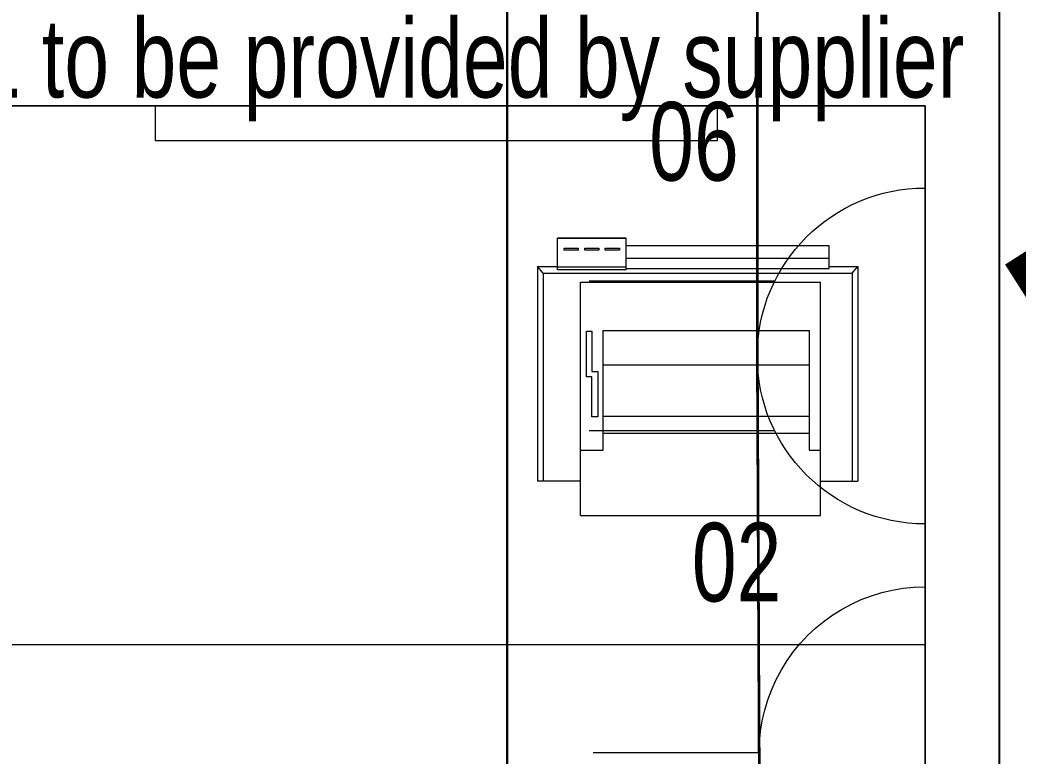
# Model space of a CAD drawing. Header units: metres. Extents: x 75097 to 220695, y -1557923 to -1361206.
# Drawn here: x 113923 to 115034, y -1445471 to -1444652 of the extents above; entities that cross this region are included whole.
import ezdxf

# ---------------------------------------------------------------- set-up
doc = ezdxf.new("R2010")
doc.units = ezdxf.units.M
doc.layers.get('0').update_dxf_attribs({"lineweight": 0})
doc.layers.add('A-100 - Copy$0$axes', color=8, linetype='Continuous')
for name, color, linetype, lineweight in [('A-100 - Copy$0$Medical Equipment and Furniture', 8, 'Continuous', 0), ('A-100 - Copy$0$Walls', 8, 'Continuous', 0), ('E-LG', 245, 'Continuous', 30)]:
    doc.layers.add(name, color=color, linetype=linetype, lineweight=lineweight)
for name, color, linetype, lineweight, true_color in [('E-POWR', 7, 'Continuous', 9, 0x4e7e3e), ('E-PW', 7, 'Continuous', 9, 0x4e7e3e), ('REV 01', 7, 'Continuous', 0, 0xe41b4d)]:
    doc.layers.add(name, color=color, linetype=linetype, lineweight=lineweight, true_color=true_color)
doc.styles.add('A-100 - Copy$0$X3G_ENTITY_257CFD', font='swisscl.ttf', dxfattribs={"height": 200})

# ---------------------------------------------------------------- blocks, each defined once
blk = doc.blocks.new('GI-041_dwg_E-SKT2-3902840-GI-041')
at = {"layer": 'E-POWR'}
blk.add_line((0.1982, 0), (-0.1982, 0), dxfattribs=at)
at = {"layer": 'E-PW'}
for p, q in [((-0.0879, 0.1765), (-0.0879, 0.3944)), ((0.0878, 0.1766), (0.0878, 0.3944)), ((-0.1466, 0), (0.1466, 0))]:
    blk.add_line(p, q, dxfattribs=at)
blk.add_arc((0, 0), 0.1972, 0.0142, 180.0142, dxfattribs=at)
blk = doc.blocks.new('NORMAL SOCKET')
at = {"layer": 'E-POWR'}
for p, q in [((0, 307.7), (0, 615.4)), ((-307.7, 0), (307.7, 0))]:
    blk.add_line(p, q, dxfattribs=at)
blk.add_ellipse((0, 0), major_axis=(32.8, 305.9), ratio=1, start_param=4.81904, end_param=7.960633, dxfattribs=at)
blk = doc.blocks.new('A-100 - Copy$0$ITPPLT2C-P')
for p, q in [((0.0229, 0.0318), (0.2618, 0.0318)), ((0.0304, 0.0256), (0.0229, 0.0318)), ((0.0229, 0), (0.0229, 0.0318)), ((0.0304, -0.3182), (0.0304, 0.0256)), ((0.0304, 0.0256), (0.2618, 0.0256)), ((0.2618, -0.0096), (0.2618, 0.0318)), ((0, 0), (0, -0.2262)), ((0.0252, 0), (0, 0)), ((0.0139, 0), (0.0139, -0.2262)), ((0.0252, 0), (0.0139, 0)), ((0.0252, -0.2262), (0.0252, 0)), ((0.0401, -0.2769), (0.0401, -0.0096)), ((0.3, -0.0096), (0.0401, -0.0096)), ((0.2274, -0.0222), (0.2274, -0.0096)), ((0.3, -0.2769), (0.3, -0.0096)), ((0.0939, -0.2515), (0.0939, -0.0222)), ((0.0939, -0.0222), (0.2274, -0.0222)), ((0.1321, -0.2515), (0.1321, -0.0222)), ((0.1894, -0.2515), (0.1894, -0.0222)), ((0.2082, -0.2515), (0.2082, -0.0222)), ((-0.0091, -0.2262), (0.0267, -0.2262)), ((-0.0091, -0.3023), (-0.0091, -0.2262)), ((-0.0087, -0.2262), (0.0236, -0.2262)), ((-0.0087, -0.3023), (-0.0087, -0.2262)), ((0, -0.2262), (0.0252, -0.2262)), ((0.0139, -0.2262), (0.0252, -0.2262)), ((0.0236, -0.2262), (0.0236, -0.3023)), ((0.0267, -0.2262), (0.0267, -0.3023)), ((0.0023, -0.2495), (0.0023, -0.2334)), ((0.0023, -0.2334), (0.0045, -0.2334)), ((0.0045, -0.2334), (0.0045, -0.2495)), ((0.0045, -0.2495), (0.0023, -0.2495)), ((0.2274, -0.2515), (0.0939, -0.2515)), ((0.2274, -0.2769), (0.2274, -0.2515)), ((0.0023, -0.2721), (0.0023, -0.2562)), ((0.0023, -0.2562), (0.0045, -0.2562)), ((0.0045, -0.2562), (0.0045, -0.2721)), ((0.0947, -0.2701), (0.0947, -0.2641)), ((0.0947, -0.2641), (0.1395, -0.2641)), ((0.1395, -0.2575), (0.19, -0.2575)), ((0.1395, -0.2641), (0.1395, -0.2575)), ((0.19, -0.2641), (0.1457, -0.2641)), ((0.1457, -0.2641), (0.1457, -0.2701)), ((0.19, -0.2575), (0.19, -0.2641)), ((0.0045, -0.2721), (0.0023, -0.2721)), ((0.3, -0.2769), (0.0401, -0.2769)), ((0.1457, -0.2701), (0.0947, -0.2701)), ((0.2618, -0.2769), (0.2618, -0.3246)), ((0.0023, -0.295), (0.0023, -0.2793)), ((0.0023, -0.2793), (0.0045, -0.2793)), ((0.0045, -0.2793), (0.0045, -0.295)), ((0.0045, -0.295), (0.0023, -0.295)), ((0.0267, -0.3023), (-0.0091, -0.3023)), ((0.0236, -0.3023), (-0.0087, -0.3023)), ((0.0229, -0.3246), (0.0229, -0.3023)), ((0.0304, -0.3182), (0.0229, -0.3246)), ((0.0304, -0.3182), (0.2618, -0.3182)), ((0.0229, -0.3246), (0.2618, -0.3246))]:
    blk.add_line(p, q)
blk = doc.blocks.new('A-100 - Copy')
at = {"layer": 'A-100 - Copy$0$axes'}
blk.add_line((115013.3, -1477297.4, 0), (115013.3, -1366771.9, 0), dxfattribs=at)
at = {"layer": 'A-100 - Copy$0$Medical Equipment and Furniture', "elevation": 2.4}
blk.add_lwpolyline([(113900.3, -1444747.7), (114930.3, -1444747.7), (114930.3, -1445347.7), (113900.3, -1445347.7)], close=True, dxfattribs=at)
blk.add_lwpolyline([(114073.9, -1444786.8), (114073.9, -1444747.7), (114699, -1444747.7), (114699, -1444786.8), (114073.9, -1444786.8)], dxfattribs=at)
at = {"layer": 'A-100 - Copy$0$Walls'}
for p, q in [((114930.3, -1444747.7, 2.4), (109430.3, -1444747.7, 2.4)), ((114930.3, -1445796.4, 2.4), (114930.3, -1444747.7, 2.4))]:
    blk.add_line(p, q, dxfattribs=at)
at = {"layer": 'A-100 - Copy$0$Medical Equipment and Furniture', "extrusion": (8.17187e-07, 1.19804e-18, -1), "xscale": -1000.000000000007, "yscale": 1000.000000000007, "zscale": 1000.000000000002, "rotation": 90}
blk.add_blockref('A-100 - Copy$0$ITPPLT2C-P', (-114823.6, -1444903.8, -2.3), dxfattribs=at)
at = {"layer": 'A-100 - Copy$0$Medical Equipment and Furniture', "insert": (113683.3, -1444651.1, 2.4), "char_height": 87.473, "width": 3260.537, "attachment_point": 2, "style": 'A-100 - Copy$0$X3G_ENTITY_257CFD'}
blk.add_mtext('06 is wall mounted. Distance from FFL to be provided by supplier', dxfattribs=at)
at = {"layer": 'A-100 - Copy$0$Medical Equipment and Furniture', "char_height": 87.47, "style": 'A-100 - Copy$0$X3G_ENTITY_257CFD'}
for s, insert, attachment_point in [('06', (114673.1, -1444832.3, 2.4), 8), ('02', (114720.6, -1445211.9, 2.4), 2)]:
    blk.add_mtext(s, dxfattribs=dict(at, insert=insert, attachment_point=attachment_point))

msp = doc.modelspace()

# ---------------------------------------------------------------- linework, layer by layer
at = {"layer": 'E-LG', "color": 1, "elevation": 2.4}
msp.add_lwpolyline([(114746.9, -1445718.4), (114465.1, -1445519.4), (114465.1, -1443721.5), (114746.9, -1443626.4), (114468.8, -1443605.6), (106420.1, -1443605.6), (106420.1, -1441071.6), (106200.3, -1440914.3), (106022.5, -1441055.5), (101024.5, -1441055.5), (101024.5, -1441865.8), (100243.2, -1441753.2), (100440.7, -1441943.9), (100440.7, -1443167.3), (99161.2, -1443167.3), (98983.7, -1443194.6)], dxfattribs=at)
at = {"layer": 'E-POWR', "const_width": 3, "elevation": 2.4}
msp.add_lwpolyline([(114745.7, -1443931.7), (114743.4, -1444372.3), (114743.7, -1445035.9), (114745.7, -1445468.6), (114745.7, -1447035.4), (114745.7, -1447429.1), (109617.2, -1447429.1), (109617.2, -1446867), (109617.2, -1443730.4), (109095.7, -1443730.4), (109095.7, -1443391.9), (109617.1, -1443391.9), (109617.1, -1440200.1)], dxfattribs=at)

# ---------------------------------------------------------------- block references
at = {"layer": 'E-POWR', "color": 85, "extrusion": (0, 0, -1), "xscale": 947.6469886575187, "yscale": 947.6469886575187, "zscale": -947.6469886575187, "rotation": 269.9927750024303}
msp.add_blockref('GI-041_dwg_E-SKT2-3902840-GI-041', (-114930.3, -1445026.2, -2.4), dxfattribs=at)
at = {"layer": 'E-POWR', "color": 85, "xscale": -0.6, "yscale": 0.6, "zscale": 0.6, "rotation": 90}
msp.add_blockref('NORMAL SOCKET', (114930.3, -1445467.7, 2.4), dxfattribs=at)

# ---------------------------------------------------------------- next in the draw order: block references
msp.add_blockref('A-100 - Copy', (0, 0))

# ---------------------------------------------------------------- next in the draw order: linework, layer by layer
at = {"layer": 'REV 01', "color": 3, "elevation": -2.4}
msp.add_lwpolyline([(109329.6, -1441683.3, 0, 192.3, -0.520567), (111248.8, -1441562.7, 0, 192.3, -0.520567), (113168.1, -1441442.1, 0, 192.3, -0.520567), (115087.3, -1441321.4, 0, 192.3, -0.520567), (115156.8, -1443084.5, 0, 192.3, -0.520567), (115071, -1445005.6, 0, 192.3, -0.520567), (114985.3, -1446926.7, 0, 192.3, -0.520567), (114437.2, -1448371.9, 0, 192.3, -0.520567), (112514.4, -1448402.3, 0, 192.3, -0.520567), (110591.6, -1448432.7, 0, 192.3, -0.520567), (108974, -1448169.5, 0, 192.3, -0.520567), (109079.3, -1446249.4, 0, 192.3, -0.520567), (109184.6, -1444329.3, 0, 192.3, -0.520567)], format="xyseb", close=True, dxfattribs=at)

doc.saveas('drawing.dxf')
